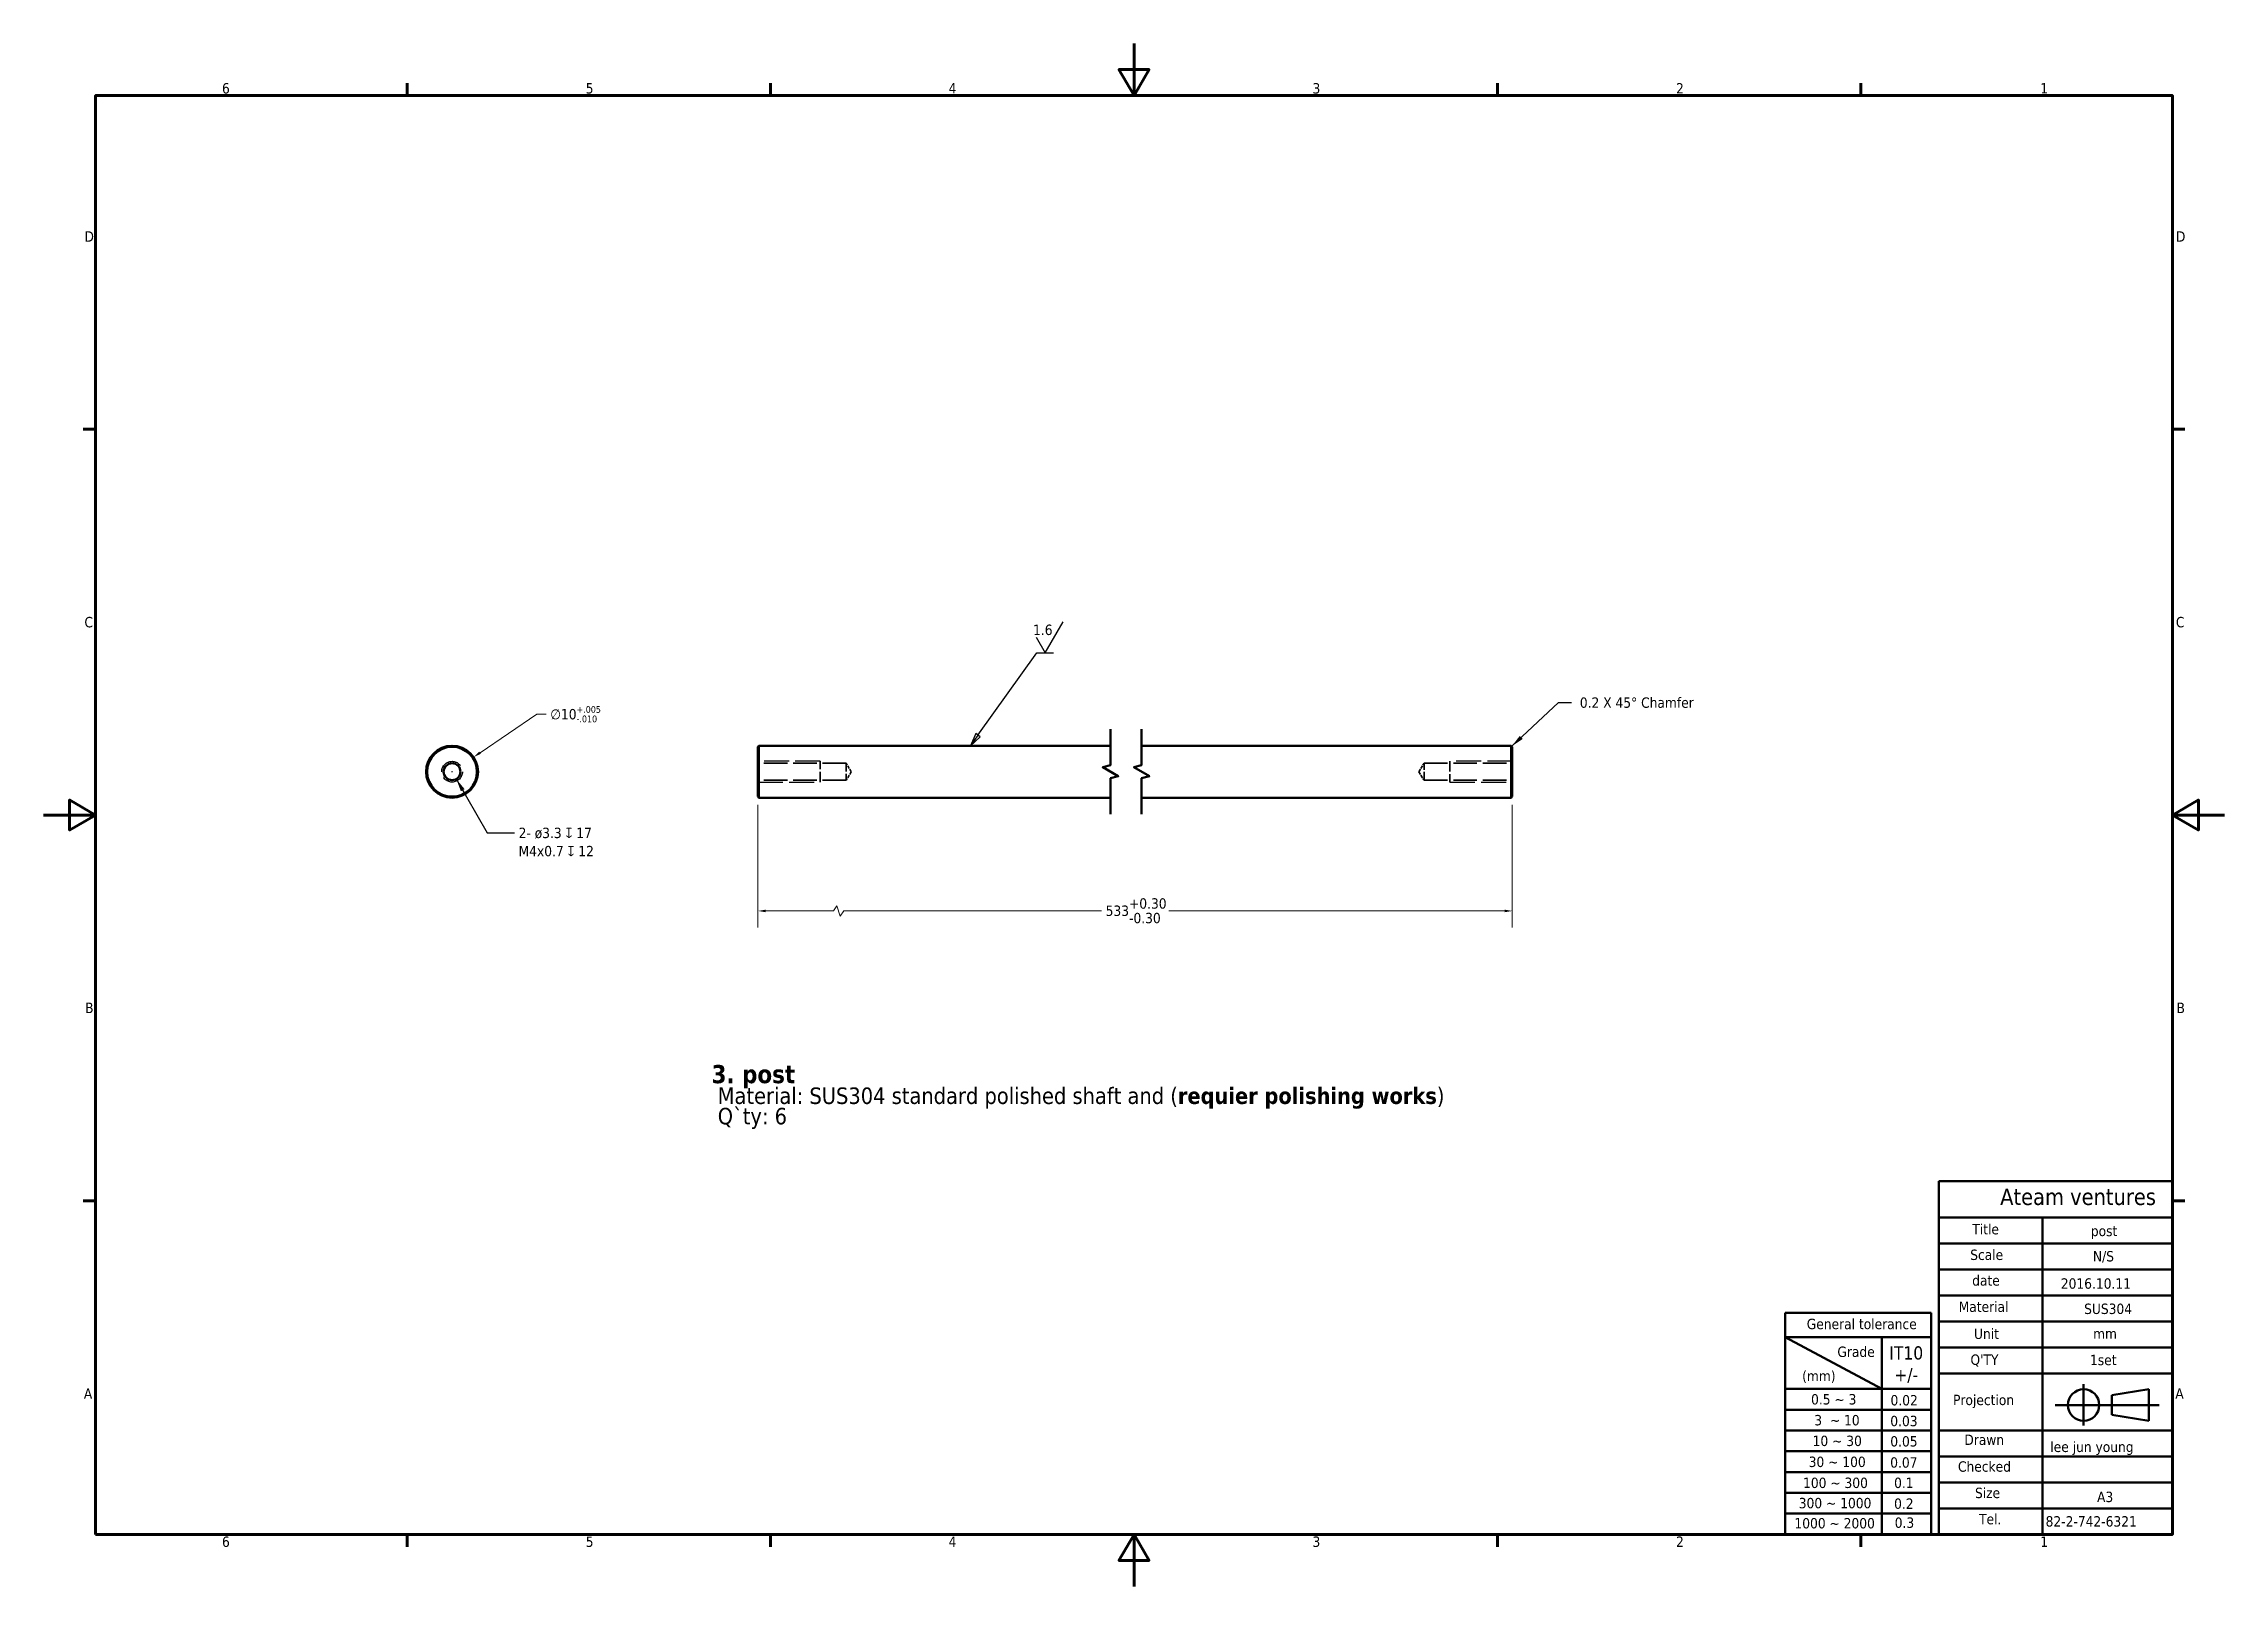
# Model space of a CAD drawing. Header units: millimetres. Extents: x 0 to 420, y 0 to 297.
import ezdxf
from ezdxf.enums import TextEntityAlignment as Align

# ---------------------------------------------------------------- set-up
doc = ezdxf.new("R2010")
doc.units = ezdxf.units.MM
doc.linetypes.add('DASHED', pattern=[0.2067, 0.1654, -0.0413])
for name, color, linetype, lineweight in [('Border (ANSI)', 7, 'Continuous', 70), ('Break Line (ANSI)', 7, 'Continuous', 50), ('Dimension (ANSI)', 7, 'Continuous', 25), ('Hidden (ANSI)', 7, 'DASHED', 35), ('Hidden Narrow (ANSI)', 7, 'DASHED', 25), ('Symbol (ANSI)', 7, 'Continuous', 25), ('Title (ANSI)', 7, 'Continuous', 50), ('Visible (ANSI)', 7, 'Continuous', 50)]:
    doc.layers.add(name, color=color, linetype=linetype, lineweight=lineweight)
doc.styles.add('Note Text (ANSI)', font='tahoma.ttf')
doc.dimstyles.new('Default - mm (ANSI)', dxfattribs={"dimtxt": 2, "dimasz": 1.5, "dimexe": 3.175, "dimexo": 1.6002, "dimgap": 0.8, "dimtad": 0, "dimtoh": 1, "dimrnd": 1e-08, "dimzin": 12, "dimdsep": 46, "dimtxsty": 'Note Text (ANSI)', "dimcen": 0.09, "dimdle": 10, "dimclrd": 256, "dimclre": 256, "dimclrt": 256, "dimadec": 1, "dimazin": 3, "dimtfac": 0.65, "dimtofl": 0, "dimtmove": 0, "dimatfit": 3, "dimfxl": 1, "dimtolj": 1, "dimtzin": 4, "dimlwd": 15, "dimlwe": 15, "dimarcsym": 0})
doc.dimstyles.new('Default - mm (ANSI)$7', dxfattribs={"dimtxt": 2, "dimasz": 2.5, "dimexe": 3.175, "dimexo": 1.6002, "dimgap": 0.8, "dimtad": 0, "dimtoh": 1, "dimrnd": 1e-08, "dimzin": 12, "dimdsep": 46, "dimtxsty": 'Note Text (ANSI)', "dimcen": 0.09, "dimdle": 10, "dimclrd": 256, "dimclre": 256, "dimclrt": 256, "dimadec": 1, "dimazin": 3, "dimtfac": 0.65, "dimtofl": 0, "dimtmove": 0, "dimatfit": 3, "dimfxl": 1, "dimtolj": 1, "dimtzin": 4, "dimlwd": -1, "dimlwe": 15, "dimarcsym": 0})

# ---------------------------------------------------------------- blocks, each defined once
blk = doc.blocks.new('Borders Default Border')
at = {"layer": 'Border (ANSI)'}
for p, q in [((70, 287), (70, 289.4)), ((140, 287), (140, 289.4)), ((280, 287), (280, 289.4)), ((350, 287), (350, 289.4)), ((10, 222.75), (7.6, 222.75)), ((410, 222.75), (412.4, 222.75)), ((10, 74.25), (7.6, 74.25)), ((410, 74.25), (412.4, 74.25)), ((70, 10), (70, 7.6)), ((140, 10), (140, 7.6)), ((280, 10), (280, 7.6)), ((350, 10), (350, 7.6))]:
    blk.add_line(p, q, dxfattribs=at)
at = {"layer": 'Border (ANSI)', "flags": 128}
for points in [[(210, 297), (210, 287), (207.11, 292), (212.89, 292), (210, 287)], [(10, 10), (10, 287), (410, 287), (410, 10), (10, 10)], [(0, 148.5), (10, 148.5), (5, 151.39), (5, 145.61), (10, 148.5)], [(420, 148.5), (410, 148.5), (415, 151.39), (415, 145.61), (410, 148.5)], [(210, 0), (210, 10), (207.11, 5), (212.89, 5), (210, 10)]]:
    blk.add_lwpolyline(points, dxfattribs=at)
at = {"layer": 'Border (ANSI)', "char_height": 2, "attachment_point": 7, "style": 'Note Text (ANSI)'}
for s, insert in [('6', (34.36, 287.36)), ('5', (104.41, 287.36)), ('4', (174.3, 287.4)), ('3', (244.38, 287.36)), ('2', (314.39, 287.4)), ('1', (384.55, 287.4)), ('D', (7.87, 258.87)), ('D', (410.67, 258.87)), ('C', (7.86, 184.59)), ('C', (410.66, 184.59)), ('B', (7.99, 110.37)), ('B', (410.79, 110.37)), ('A', (7.75, 36.12)), ('A', (410.55, 36.12)), ('6', (34.36, 7.56)), ('5', (104.41, 7.56)), ('4', (174.3, 7.6)), ('3', (244.38, 7.56)), ('2', (314.39, 7.6)), ('1', (384.55, 7.6))]:
    blk.add_mtext(s, dxfattribs=dict(at, insert=insert))
blk = doc.blocks.new('Title Blocks ANSI - Large')
at = {"layer": 'Title (ANSI)'}
for p, q in [((213.43, -53.73), (168.43, -53.73)), ((168.43, -53.73), (168.43, -121.73)), ((213.43, -121.73), (213.43, -53.73)), ((168.43, -60.73), (213.43, -60.73)), ((188.43, -60.73), (188.43, -121.73)), ((168.43, -65.73), (213.43, -65.73)), ((168.43, -70.73), (213.43, -70.73)), ((138.87, -79.09), (138.87, -121.73)), ((166.93, -79.09), (138.87, -79.09)), ((138.87, -79.09), (166.93, -79.09)), ((166.93, -83.74), (166.93, -79.09)), ((168.43, -75.73), (213.43, -75.73)), ((138.87, -83.74), (166.93, -83.74)), ((138.87, -83.74), (157.45, -93.73)), ((157.45, -83.74), (157.45, -121.73)), ((166.93, -83.74), (166.93, -121.73)), ((168.43, -80.73), (213.43, -80.73)), ((168.43, -85.73), (213.43, -85.73)), ((168.43, -90.73), (213.43, -90.73)), ((138.87, -93.73), (166.93, -93.73)), ((196.31, -92.79), (196.31, -100.79)), ((208.89, -93.78), (201.74, -94.91)), ((201.74, -94.91), (201.74, -98.69)), ((208.89, -93.78), (208.89, -99.84)), ((138.87, -97.73), (166.93, -97.73)), ((190.81, -96.83), (210.84, -96.83)), ((208.89, -99.84), (201.74, -98.69)), ((138.87, -101.73), (166.93, -101.73)), ((168.43, -101.73), (213.43, -101.73)), ((138.87, -105.73), (166.93, -105.73)), ((168.43, -106.73), (213.43, -106.73)), ((138.87, -109.73), (166.93, -109.73)), ((168.43, -111.73), (213.43, -111.73)), ((138.87, -113.73), (166.93, -113.73)), ((168.43, -116.73), (213.43, -116.73)), ((138.87, -117.73), (166.93, -117.73)), ((138.87, -121.73), (166.93, -121.73)), ((168.43, -121.73), (166.93, -121.73)), ((168.43, -121.73), (213.43, -121.73))]:
    blk.add_line(p, q, dxfattribs=at)
blk.add_circle((196.31, -96.83), 3.03, dxfattribs=at)
at = {"layer": 'Title (ANSI)', "style": 'Note Text (ANSI)'}
for s, p in [('2016.10.11', (191.93, -75.03)), ('SUS304', (196.42, -79.9)), ('mm', (198.14, -84.68)), ('1set', (197.55, -89.75)), ('lee jun young', (189.91, -106.47))]:
    blk.add_text(s, height=2, dxfattribs=at).set_placement(p, align=Align.BOTTOM_LEFT)
for s, p in [('Drawn', (173.35, -102.51)), ('Checked', (172.12, -107.66))]:
    blk.add_text(s, height=2, dxfattribs=at).set_placement(p, align=Align.TOP_LEFT)
at = {"layer": 'Title (ANSI)', "attachment_point": 1, "style": 'Note Text (ANSI)'}
for s, insert, char_height in [('\\fTahoma|b0|i0;\\H3.1750;Ateam ventures', (180.25, -55.14), 3.175), ('\\fTahoma|b0|i0;Scale', (174.48, -66.9), 2), ('\\fTahoma|b0|i0;N/S', (198.11, -67.18), 2), ('\\fTahoma|b0|i0;date', (174.86, -71.84), 2), ('\\fTahoma|b0|i0;Material', (172.26, -76.9), 2), ('\\fTahoma|b0|i0;General tolerance', (143, -80.22), 2), ('\\fTahoma|b0|i0;Unit', (175.21, -82.1), 2), ('\\fTahoma|b0|i0;Grade', (148.9, -85.57), 2), ("\\fTahoma|b0|i0;Q'TY", (174.53, -87.09), 2), ('\\fTahoma|b0|i0;0.5 ~ 3', (143.83, -94.72), 2), ('\\fTahoma|b0|i0;0.02', (159.13, -94.9), 2), ('\\fTahoma|b0|i0;Projection', (171.17, -94.84), 2), ('\\fTahoma|b0|i0;0.05', (159.09, -102.81), 2), ('\\fTahoma|b0|i0;30 ~ 100', (143.37, -106.76), 2), ('\\fTahoma|b0|i0;0.07', (159.07, -106.88), 2), ('\\fTahoma|b0|i0;100 ~ 300', (142.29, -110.8), 2), ('\\fTahoma|b0|i0;0.1', (159.82, -110.8), 2), ('\\fTahoma|b0|i0;Size', (175.4, -112.74), 2), ('\\fTahoma|b0|i0;300 ~ 1000', (141.46, -114.7), 2), ('A3', (198.91, -113.51), 2), ('\\fTahoma|b0|i0;1000 ~ 2000', (140.63, -118.58), 2), ('\\fTahoma|b0|i0;Tel.', (176.18, -117.79), 2), ('\\fTahoma|b0|i0;82-2-742-6321', (189, -118.22), 2)]:
    blk.add_mtext(s, dxfattribs=dict(at, insert=insert, char_height=char_height))
at = {"layer": 'Title (ANSI)', "char_height": 2, "attachment_point": 1, "style": 'Note Text (ANSI)'}
for s, insert, width in [('\\fTahoma|b0|i0;Title', (174.89, -61.97), 7.6254), ('\\fTahoma|b0|i0;(mm)', (142.11, -90.22), 7.6672), ('\\fTahoma|b0|i0;3  ~ 10', (144.45, -98.74), 9.081), ('\\fTahoma|b0|i0;0.03', (159.09, -98.9), 5.5653), ('\\fTahoma|b0|i0;10 ~ 30', (144.13, -102.72), 10.501), ('\\fTahoma|b0|i0;0.2', (159.82, -114.81), 5.4674), ('\\fTahoma|b0|i0;0.3', (159.94, -118.47), 5.7083)]:
    blk.add_mtext(s, dxfattribs=dict(at, insert=insert, width=width))
at = {"layer": 'Title (ANSI)', "line_spacing_factor": 0.987884, "style": 'Note Text (ANSI)'}
for s, insert, char_height, attachment_point in [('post\\P ', (197.71, -62.31), 2, 1), ('\\fTahoma|b0|i0;\\H2.5400;IT10\\P+/-', (162.16, -85.52), 2.54, 2)]:
    blk.add_mtext(s, dxfattribs=dict(at, insert=insert, char_height=char_height, attachment_point=attachment_point))
blk = doc.blocks.new('*D6')
at = {"layer": 'Defpoints', "color": 0, "transparency": 16777216}
for p in [(82.8, 159.64), (74.52, 154.03)]:
    blk.add_point(p, dxfattribs=at)
at = {"layer": 'Dimension (ANSI)', "lineweight": 15, "transparency": 16777216}
for p, q in [((94.98, 167.88), (84.05, 160.48)), ((96.78, 167.88), (94.98, 167.88)), ((78.57, 156.83), (78.75, 156.83)), ((78.66, 156.74), (78.66, 156.92))]:
    blk.add_line(p, q, dxfattribs=at)
at = {"layer": 'Dimension (ANSI)', "transparency": 16777216}
blk.add_solid([(83.91, 160.69), (84.19, 160.27), (82.8, 159.64)], dxfattribs=at)
at = {"layer": 'Dimension (ANSI)', "lineweight": 18, "transparency": 16777216, "insert": (97.58, 169.47), "char_height": 2, "attachment_point": 1, "style": 'Note Text (ANSI)'}
blk.add_mtext('\\A1;∅10{\\H1.300000;\\S+.005^ -.010;}', dxfattribs=at)
blk = doc.blocks.new('*D7')
at = {"layer": 'Defpoints', "color": 0, "transparency": 16777216}
for p in [(137.57, 152.03), (282.86, 152.03), (282.86, 130.03)]:
    blk.add_point(p, dxfattribs=at)
at = {"layer": 'Dimension (ANSI)', "lineweight": 15, "transparency": 16777216}
for p, q in [((137.57, 150.43), (137.57, 126.86)), ((282.86, 150.43), (282.86, 126.86)), ((152.1, 130.03), (152.77, 131.03)), ((152.77, 131.03), (153.43, 129.03)), ((139.07, 130.03), (152.1, 130.03)), ((153.43, 129.03), (154.1, 130.03)), ((154.1, 130.03), (203.74, 130.03)), ((281.36, 130.03), (216.69, 130.03))]:
    blk.add_line(p, q, dxfattribs=at)
at = {"layer": 'Dimension (ANSI)', "transparency": 16777216}
for points in [[(139.07, 130.28), (139.07, 129.78), (137.57, 130.03)], [(281.36, 130.28), (281.36, 129.78), (282.86, 130.03)]]:
    blk.add_solid(points, dxfattribs=at)
at = {"layer": 'Dimension (ANSI)', "lineweight": 18, "transparency": 16777216, "insert": (204.54, 132.47), "char_height": 2, "attachment_point": 1, "style": 'Note Text (ANSI)'}
blk.add_mtext('\\A1;533\\S+0.30^ -0.30;', dxfattribs=at)
blk = doc.blocks.new('Surface Texture Identifier1')
at = {"layer": 'Symbol (ANSI)'}
for p, q in [((192.9, 179.71), (196.36, 185.71)), ((191.17, 182.71), (192.9, 179.71)), ((179.94, 163.87), (191.31, 179.7)), ((191.31, 179.7), (194.49, 179.7)), ((179.54, 164.16), (178.49, 161.83)), ((179.94, 163.87), (178.49, 161.83)), ((180.35, 163.57), (179.54, 164.16)), ((178.49, 161.83), (180.35, 163.57))]:
    blk.add_line(p, q, dxfattribs=at)
at = {"layer": 'Symbol (ANSI)', "flags": 128}
blk.add_lwpolyline([(179.54, 164.16), (178.49, 161.83), (180.35, 163.57), (179.54, 164.16)], dxfattribs=at)
at = {"layer": 'Symbol (ANSI)'}
blk.add_solid([(179.54, 164.16), (178.49, 161.83), (180.35, 163.57), (179.54, 164.16)], dxfattribs=at)
at = {"layer": 'Symbol (ANSI)', "insert": (190.56, 183.11), "char_height": 2, "attachment_point": 7, "style": 'Note Text (ANSI)'}
blk.add_mtext('1.6', dxfattribs=at)

msp = doc.modelspace()

# ---------------------------------------------------------------- linework, layer by layer
at = {"layer": 'Break Line (ANSI)', "flags": 128}
for points in [[(205.4759, 148.66), (205.4759, 155.567), (206.9759, 155.969), (203.9759, 157.701), (205.4759, 158.1029), (205.4759, 165.01)], [(211.4759, 148.66), (211.4759, 155.567), (212.9759, 155.969), (209.9759, 157.701), (211.4759, 158.1029), (211.4759, 165.01)]]:
    msp.add_lwpolyline(points, dxfattribs=at)
at = {"layer": 'Hidden (ANSI)', "ltscale": 27.414932}
for p, q in [((154.5724, 158.456), (137.5724, 158.456)), ((265.8568, 158.456), (282.8568, 158.456)), ((154.5724, 155.214), (137.5724, 155.214)), ((265.8568, 155.214), (282.8568, 155.214))]:
    msp.add_line(p, q, dxfattribs=at)
at = {"layer": 'Hidden (ANSI)', "ltscale": 11.967462}
for p, q in [((149.5724, 154.835), (149.5724, 158.835)), ((270.8568, 158.835), (270.8568, 154.835))]:
    msp.add_line(p, q, dxfattribs=at)
at = {"layer": 'Hidden (ANSI)', "ltscale": 3.601896}
for p, q in [((155.5464, 156.835), (154.5724, 158.456)), ((155.5464, 156.835), (154.5724, 155.214)), ((264.8828, 156.835), (265.8568, 158.456)), ((264.8828, 156.835), (265.8568, 155.214))]:
    msp.add_line(p, q, dxfattribs=at)
at = {"layer": 'Hidden (ANSI)', "ltscale": 9.699609}
for p, q in [((154.5724, 158.456), (154.5724, 155.214)), ((265.8568, 155.214), (265.8568, 158.456))]:
    msp.add_line(p, q, dxfattribs=at)
at = {"layer": 'Hidden Narrow (ANSI)', "ltscale": 29.027576}
for p, q in [((149.5724, 158.835), (137.5724, 158.835)), ((282.8568, 158.835), (270.8568, 158.835)), ((137.5724, 154.835), (149.5724, 154.835)), ((270.8568, 154.835), (282.8568, 154.835))]:
    msp.add_line(p, q, dxfattribs=at)
at = {"layer": 'Hidden Narrow (ANSI)', "ltscale": 30.397606}
msp.add_circle((78.6631, 156.835), 2, dxfattribs=at)
at = {"layer": 'Visible (ANSI)'}
for p, q in [((137.5724, 161.635), (137.7724, 161.835)), ((137.5724, 152.035), (137.5724, 161.635)), ((137.7724, 161.835), (137.7724, 151.835)), ((205.4759, 161.835), (137.7724, 161.835)), ((282.6568, 161.835), (211.4759, 161.835)), ((282.6568, 151.835), (282.6568, 161.835)), ((282.8568, 161.635), (282.6568, 161.835)), ((282.8568, 161.635), (282.8568, 152.035)), ((137.5724, 152.035), (137.7724, 151.835)), ((205.4759, 151.835), (137.7724, 151.835)), ((282.6568, 151.835), (211.4759, 151.835)), ((282.8568, 152.035), (282.6568, 151.835))]:
    msp.add_line(p, q, dxfattribs=at)
for radius in [5, 4.8, 1.621]:
    msp.add_circle((78.6631, 156.835), radius, dxfattribs=at)

# ---------------------------------------------------------------- block references
for name, p in [('Borders Default Border', (0, 0)), ('Title Blocks ANSI - Large', (196.5687, 131.7349))]:
    msp.add_blockref(name, p)
at = {"layer": 'Symbol (ANSI)'}
msp.add_blockref('Surface Texture Identifier1', (0, 0), dxfattribs=at)

# ---------------------------------------------------------------- texts
at = {"layer": 'Symbol (ANSI)', "insert": (295.8651, 171.1365), "char_height": 2, "attachment_point": 1, "style": 'Note Text (ANSI)'}
msp.add_mtext('{0.2 X 45° Chamfer}', dxfattribs=at)
at = {"layer": 'Symbol (ANSI)', "char_height": 2, "attachment_point": 1, "style": 'Note Text (ANSI)'}
for s, insert, width, line_spacing_factor in [('{2- ø3.3 \\fAIGDT|b0|i0;\\H2.0000;x\\fTahoma|b0|i0;\\H2.0000; 17\\PM4x0.7 \\fAIGDT|b0|i0;\\H2.0000;x\\fTahoma|b0|i0;\\H2.0000; 12}', (91.4794, 146.0546), 15.013259, 1.05), ('{\\fTahoma|b1|i0|c129|p34;\\H1.75x;3. post\\P\\fTahoma|b0|i0|c129|p34;\\H0.90714x; Material: SUS304 standard polished shaft and (\\fTahoma|b1|i0|c129|p34;\\H0.99843x;requier polishing works\\fTahoma|b0|i0|c129|p34;\\H1.0016x;)\\H1.544x; \\H0.64768x;\\P Q`ty: 6\\H1.4595x; \\H0.68518x;\\P \\H1.4322x; \\H0.69821x;\\P\\H1.4283x; }', (128.6372, 100.3681), 178.350887, 0.741004)]:
    msp.add_mtext(s, dxfattribs=dict(at, insert=insert, width=width, line_spacing_factor=line_spacing_factor))

# ---------------------------------------------------------------- dimensions: what is measured, and where the dimension line sits
at = {"layer": 'Dimension (ANSI)', "lineweight": 18}
dim = msp.add_diameter_dim_2p(p1=(74.5222, 154.0327), p2=(82.804, 159.6373), dimstyle='Default - mm (ANSI)', override={"dimgap": 0.8, "dimtih": 1, "dimdec": 3, "dimlfac": 1, "dimtol": 1, "dimlim": 0, "dimtp": 0.005, "dimtm": 0.01, "dimtdec": 3}, dxfattribs=at)
dim.commit()
dim.dimension.update_dxf_attribs({"geometry": '*D6', "text_midpoint": (102.3963, 167.8766), "dimtype": 163})
dim = msp.add_linear_dim(base=(282.8568, 130.035), p1=(137.5724, 152.035), p2=(282.8568, 152.035), angle=180, text='533\\S+0.30^ -0.30;', dimstyle='Default - mm (ANSI)', override={"dimgap": 0.8, "dimtoh": 0, "dimdec": 2, "dimlfac": 3.668666, "dimtol": 1, "dimlim": 0, "dimtp": 0.3, "dimtm": 0.3, "dimtdec": 2, "dimatfit": 1}, dxfattribs=at)
dim.commit()
dim.dimension.update_dxf_attribs({"geometry": '*D7', "text_midpoint": (210.2146, 130.035), "dimtype": 160})

# ---------------------------------------------------------------- leaders
at = {"layer": 'Symbol (ANSI)', "lineweight": 18, "annotation_type": 0, "has_hookline": 1, "hookline_direction": 0, "text_width": 22.4406}
msp.add_leader([(282.7568, 161.735), (291.7651, 170.1365), (294.2651, 170.1365)], dimstyle='Default - mm (ANSI)$7', override={"dimtad": 0}, dxfattribs=at)
at = {"layer": 'Symbol (ANSI)', "annotation_type": 0, "has_hookline": 1, "hookline_direction": 0, "text_width": 14.5818}
msp.add_leader([(79.4736, 155.4312), (85.4402, 145.0967), (90.6794, 145.0546)], dimstyle='Default - mm (ANSI)$7', override={"dimtad": 0}, dxfattribs=at)

doc.saveas('drawing.dxf')
